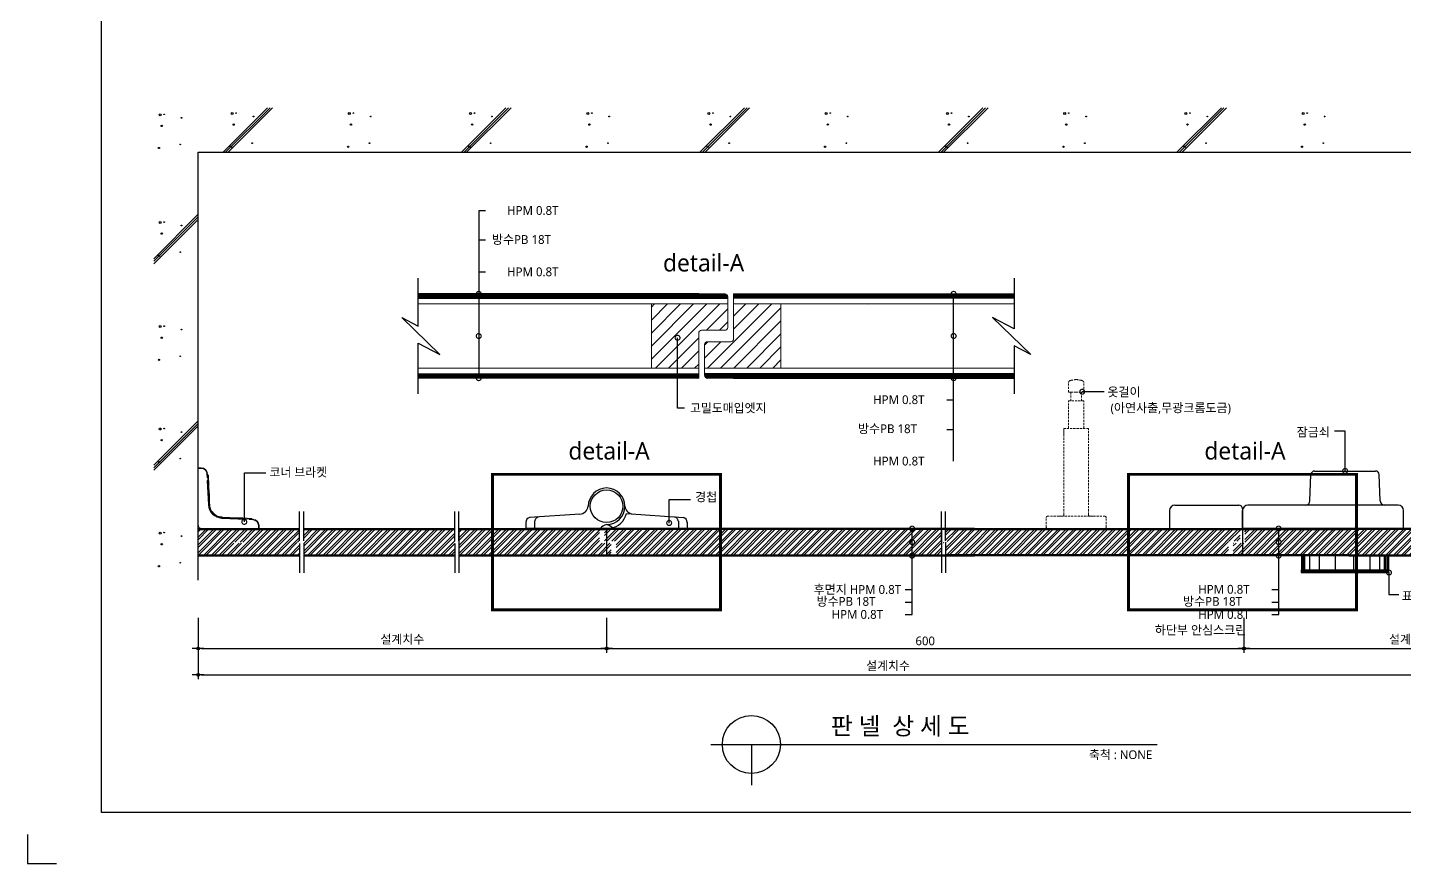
# Model space of a CAD drawing. Extents: x -201 to 8159, y -176 to 5714.
# Drawn here: x -201 to 4543, y -176 to 2705 of the extents above; entities that cross this region are included whole.
import ezdxf
from ezdxf.enums import TextEntityAlignment as Align

# ---------------------------------------------------------------- set-up
doc = ezdxf.new("R2010")
doc.units = 0
doc.header["$LTSCALE"] = 30
doc.linetypes.add('HIDDEN', pattern=[0.375, 0.25, -0.125])
doc.layers.get('0').update_dxf_attribs({"linetype": 'CONTINUOUS'})
doc.layers.get('DEFPOINTS').update_dxf_attribs({"linetype": 'CONTINUOUS'})
for name, color, linetype in [('02---제품선', 4, 'CONTINUOUS'), ('C', 2, 'CONTINUOUS'), ('DIM', 7, 'CONTINUOUS'), ('HAT', 8, 'CONTINUOUS'), ('HID', 9, 'HIDDEN'), ('jc panel', 4, 'CONTINUOUS'), ('TIT', 3, 'CONTINUOUS'), ('경첩', 4, 'CONTINUOUS'), ('문자', 3, 'CONTINUOUS'), ('부자재', 4, 'CONTINUOUS'), ('잠금쇠(회전형)', 4, 'CONTINUOUS'), ('치수', 1, 'CONTINUOUS'), ('판넬', 2, 'CONTINUOUS'), ('해치', 8, 'CONTINUOUS')]:
    doc.layers.add(name, color=color, linetype=linetype)
doc.styles.add('돋움', font='malgun.ttf')
doc.dimstyles.new('10', dxfattribs={"dimscale": 10, "dimtxt": 3, "dimasz": 1, "dimexe": 1.5, "dimexo": 2, "dimgap": 1, "dimtad": 1, "dimdec": 0, "dimlunit": 6, "dimtxsty": '돋움', "dimblk": 'DIMDOT', "dimcen": -1, "dimdle": 1.5, "dimclrt": 3, "dimazin": 3, "dimtfac": 1, "dimtdec": 0, "dimtix": 1, "dimtmove": 2, "dimatfit": 3, "dimldrblk": 'DIMDOT', "dimarcsym": 0})
pattern_1 = [(45, (-212450.336, -197852.352), (-13.4703842, 13.4703842), []), (45, (-212441.355, -197852.352), (-13.4703842, 13.4703842), [])]
pattern_2 = [(45, (17433.082, -6937.005), (-13.47038, 13.47038), []), (45, (17442.062, -6937.005), (-13.47038, 13.47038), [])]
pattern_3 = [(45, (17727.45, -14000.004), (-22.45064, 22.45064), [])]

# ---------------------------------------------------------------- blocks, each defined once
blk = doc.blocks.new('DIMDOT')
at = {"linetype": 'Continuous'}
blk.add_line((-2, 0), (2, 0), dxfattribs=at)
for radius in [0.5, 0.25]:
    blk.add_circle((0, 0), radius, dxfattribs=at)
blk = doc.blocks.new('*D564')
at = {"layer": 'DEFPOINTS', "color": 0}
for p in [(18020.8, -6070), (19428, -6070), (19428, -6195.7)]:
    blk.add_point(p, dxfattribs=at)
at = {"layer": 'DIM', "color": 0, "lineweight": -2, "ltscale": 10}
for p, q in [((18020.8, -6090), (18020.8, -6210.7)), ((19428, -6090), (19428, -6210.7)), ((18030.8, -6195.7), (19418, -6195.7))]:
    blk.add_line(p, q, dxfattribs=at)
at = {"layer": 'DIM', "color": 0, "lineweight": -2, "xscale": 10, "yscale": 10, "zscale": 10, "rotation": 180}
blk.add_blockref('DIMDOT', (18020.8, -6195.7), dxfattribs=at)
at = {"layer": 'DIM', "color": 0, "lineweight": -2, "xscale": 10, "yscale": 10, "zscale": 10}
blk.add_blockref('DIMDOT', (19428, -6195.7), dxfattribs=at)
at = {"layer": 'DIM', "color": 3, "insert": (18724.4, -6166.1), "char_height": 30, "attachment_point": 5, "style": '돋움'}
blk.add_mtext('설계치수', dxfattribs=at)
blk = doc.blocks.new('*D565')
at = {"layer": 'DEFPOINTS', "color": 0}
for p in [(18020.8, -6070), (22774.8, -6070), (22774.8, -6287.2)]:
    blk.add_point(p, dxfattribs=at)
at = {"layer": 'DIM', "color": 0, "lineweight": -2, "ltscale": 10}
for p, q in [((18020.8, -6090), (18020.8, -6302.2)), ((22774.8, -6090), (22774.8, -6302.2)), ((18030.8, -6287.2), (22764.8, -6287.2))]:
    blk.add_line(p, q, dxfattribs=at)
at = {"layer": 'DIM', "color": 0, "lineweight": -2, "xscale": 10, "yscale": 10, "zscale": 10, "rotation": 180}
blk.add_blockref('DIMDOT', (18020.8, -6287.2), dxfattribs=at)
at = {"layer": 'DIM', "color": 0, "lineweight": -2, "xscale": 10, "yscale": 10, "zscale": 10}
blk.add_blockref('DIMDOT', (22774.8, -6287.2), dxfattribs=at)
at = {"layer": 'DIM', "color": 3, "insert": (20397.8, -6257.5), "char_height": 30, "attachment_point": 5, "style": '돋움'}
blk.add_mtext('설계치수', dxfattribs=at)
blk = doc.blocks.new('_DOTSMALL')
at = {"color": 0, "linetype": 'ByBlock', "const_width": 0.5}
blk.add_lwpolyline([(-0.0625, 0, 1), (0.0625, 0, 1)], format="xyb", close=True, dxfattribs=at)
blk = doc.blocks.new('A$C63EC304E')
at = {"layer": '치수', "color": 1, "xscale": 2.5, "yscale": 2.5, "zscale": 2.5, "rotation": 234.3098741996962}
blk.add_blockref('_DOTSMALL', (0.31, 0.31), dxfattribs=at)
blk = doc.blocks.new('A$C2BC9653E')
at = {"layer": '치수', "xscale": 0.3333333333333333, "yscale": 0.3333333333333333, "zscale": 0.3333333333333333}
blk.add_blockref('A$C63EC304E', (0, 0), dxfattribs=at)
blk = doc.blocks.new('A$C7FC71301')
at = {"layer": '치수', "rotation": 180}
blk.add_blockref('A$C2BC9653E', (0.21, 0.21), dxfattribs=at)
blk = doc.blocks.new('A$C4A20372B')
at = {"layer": '치수'}
blk.add_blockref('A$C7FC71301', (0, 0), dxfattribs=at)
blk = doc.blocks.new('A$C566469F5')
at = {"layer": '치수'}
blk.add_blockref('A$C4A20372B', (0, 0), dxfattribs=at)
blk = doc.blocks.new('A$C7E317CD4')
at = {"layer": '해치', "xscale": 2, "yscale": 2, "zscale": 2}
blk.add_blockref('A$C566469F5', (0, 0), dxfattribs=at)
blk = doc.blocks.new('A$C601D7F27')
at = {"layer": '치수'}
blk.add_blockref('A$C7E317CD4', (0, 0), dxfattribs=at)
blk = doc.blocks.new('A$C38802C08')
at = {"layer": '치수'}
blk.add_blockref('A$C601D7F27', (0, 0), dxfattribs=at)
blk = doc.blocks.new('*D566')
at = {"layer": 'DEFPOINTS', "color": 0}
for p in [(21623.9, -6070), (22774.8, -6070), (22774.8, -6195.7)]:
    blk.add_point(p, dxfattribs=at)
at = {"layer": 'DIM', "color": 0, "lineweight": -2, "ltscale": 10}
for p, q in [((21623.9, -6090), (21623.9, -6210.7)), ((22774.8, -6090), (22774.8, -6210.7)), ((21633.9, -6195.7), (22764.8, -6195.7))]:
    blk.add_line(p, q, dxfattribs=at)
at = {"layer": 'DIM', "color": 0, "lineweight": -2, "xscale": 10, "yscale": 10, "zscale": 10, "rotation": 180}
blk.add_blockref('DIMDOT', (21623.9, -6195.7), dxfattribs=at)
at = {"layer": 'DIM', "color": 0, "lineweight": -2, "xscale": 10, "yscale": 10, "zscale": 10}
blk.add_blockref('DIMDOT', (22774.8, -6195.7), dxfattribs=at)
at = {"layer": 'DIM', "color": 3, "insert": (22199.3, -6166.1), "char_height": 30, "attachment_point": 5, "style": '돋움'}
blk.add_mtext('설계치수', dxfattribs=at)
blk = doc.blocks.new('*D567')
at = {"layer": 'DEFPOINTS', "color": 0}
for p in [(19428, -6070), (21623.9, -6070), (21623.9, -6195.7)]:
    blk.add_point(p, dxfattribs=at)
at = {"layer": 'DIM', "color": 0, "lineweight": -2, "ltscale": 10}
for p, q in [((19428, -6090), (19428, -6210.7)), ((21623.9, -6090), (21623.9, -6210.7)), ((19438, -6195.7), (21613.9, -6195.7))]:
    blk.add_line(p, q, dxfattribs=at)
at = {"layer": 'DIM', "color": 0, "lineweight": -2, "xscale": 10, "yscale": 10, "zscale": 10, "rotation": 180}
blk.add_blockref('DIMDOT', (19428, -6195.7), dxfattribs=at)
at = {"layer": 'DIM', "color": 0, "lineweight": -2, "xscale": 10, "yscale": 10, "zscale": 10}
blk.add_blockref('DIMDOT', (21623.9, -6195.7), dxfattribs=at)
at = {"layer": 'DIM', "color": 3, "insert": (20525.9, -6170.2), "char_height": 30, "attachment_point": 5, "style": '돋움'}
blk.add_mtext('600', dxfattribs=at)
blk = doc.blocks.new('A$C06B31977')
for p, q in [((1.26, 11.06), (1.26, 21.17)), ((1.26, 10.11), (1.26, 0))]:
    blk.add_line(p, q)
blk = doc.blocks.new('UNI-14', base_point=(17634, -6761))
h = blk.add_hatch()
h.set_pattern_fill('STEEL', color=252)
h.set_pattern_definition([(45, (17701.3224, -7015.8205), (-2.245064, 2.245064), []), (45, (17701.3224, -7014.233), (-2.245064, 2.245064), [])])
h.paths.add_polyline_path([(19573.4, -4973.9), (18989.6, -4973.9, -0.414214), (18987.6, -4975.9), (18987.6, -4988.4), (19573.4, -4988.4)])
h.paths.add_polyline_path([(19835.4, -4973.9), (19745.4, -4973.9), (19573.4, -4973.9), (19573.4, -4988.4), (19845.4, -4988.4), (19845.4, -4983.9, 0.414214)])
h.paths.add_polyline_path([(18987.6, -4975.9), (18987.6, -4973.9), (18779.1, -4973.9), (18779.1, -4988.4), (18987.6, -4988.4)])
h.paths.add_polyline_path([(19745.4, -5249.7), (18987.6, -5249.7), (18987.6, -5262.2, -0.414214), (18989.6, -5264.3), (19743.4, -5264.3, -0.427305), (19745.4, -5262.1)])
h.paths.add_polyline_path([(18987.6, -5249.7), (18779.1, -5249.7), (18779.1, -5264.3), (18985.5, -5264.3, -0.156999), (18985.9, -5263, -0.241509), (18987.6, -5262.2)])
h.paths.add_polyline_path([(20038, -5249.7), (19765.9, -5249.7), (19765.9, -5254.3, 0.414214), (19775.9, -5264.3), (19865.9, -5264.3), (20038, -5264.3)])
h.paths.add_polyline_path([(20623.8, -5249.7), (20038, -5249.7), (20038, -5264.3), (20621.7, -5264.3, -0.414214), (20623.8, -5262.2)])
h.paths.add_polyline_path([(20623.8, -4975.9, -0.414214), (20621.7, -4973.9), (19865.9, -4973.9), (19865.9, -4988.4), (20623.8, -4988.4)])
h.paths.add_polyline_path([(20832.3, -4973.9), (20625.9, -4973.9, -0.156999), (20625.5, -4975.1, -0.241509), (20623.8, -4975.9), (20623.8, -4988.4), (20832.3, -4988.4)])
h.paths.add_polyline_path([(20832.3, -5249.7), (20623.8, -5249.7), (20623.8, -5262.2, -0.241509), (20625.5, -5263, -0.156999), (20625.9, -5264.3), (20832.3, -5264.3)])
h = blk.add_hatch()
h.set_pattern_fill('ANSI31', color=5, scale=10)
h.set_pattern_definition(pattern_3)
h.paths.add_polyline_path([(19835.4, -5099.3, 0.414214), (19845.4, -5089.3), (19845.4, -5008.4), (19582.6, -5008.4), (19582.6, -5229.7), (19745.4, -5229.7), (19745.4, -5109.3, -0.414214), (19755.4, -5099.3)])
h = blk.add_hatch()
h.set_pattern_fill('ANSI31', color=5, scale=10)
h.set_pattern_definition(pattern_3)
edge = h.paths.add_edge_path()
edge.add_line((20028.8, -5008.4), (19865.9, -5008.4))
edge.add_line((19865.9, -5008.4), (19865.9, -5128.8))
edge.add_arc((19855.9, -5128.8), 10, 270, 360, ccw=False)
edge.add_line((19855.9, -5138.8), (19775.9, -5138.8))
edge.add_arc((19775.9, -5148.8), 10, 90, 180)
edge.add_line((19765.9, -5148.8), (19765.9, -5229.7))
edge.add_line((19765.9, -5229.7), (20028.8, -5229.7))
edge.add_line((20028.8, -5229.7), (20028.8, -5008.4))
at = {"layer": 'HAT'}
h = blk.add_hatch(dxfattribs=at)
h.set_pattern_fill('ANSI32', color=256, scale=2, style=0)
h.set_pattern_definition(pattern_1)
h.paths.add_polyline_path([(18020.8, -5786.2), (18020.8, -5829.5), (18139.9, -5829.5), (18139.9, -5786.2)])
h.paths.add_polyline_path([(18139.9, -5829.5), (18181.4, -5829.5), (18181.4, -5786.2), (18139.9, -5786.2)])
edge = h.paths.add_edge_path()
edge.add_line((18181.4, -5786.2), (18181.4, -5829.5))
edge.add_line((18181.4, -5829.5), (18377.7, -5829.5))
edge.add_spline(control_points=[(18377.7, -5829.5), (18378, -5828.7), (18374.7, -5827), (18369.9, -5825)], knot_values=[3.353086, 3.353086, 3.353086, 3.353086, 4.456955, 4.456955, 4.456955, 4.456955], degree=3, periodic=0)
edge.add_line((18369.9, -5825), (18369.9, -5786.2))
edge.add_line((18369.9, -5786.2), (18181.4, -5786.2))
edge = h.paths.add_edge_path()
edge.add_line((18369.9, -5872.9), (18369.9, -5834.6))
edge.add_spline(control_points=[(18369.9, -5834.6), (18364.2, -5832.5), (18353.7, -5828.4), (18370.1, -5830.2), (18374.8, -5830.1)], knot_values=[0.228113, 0.228113, 0.228113, 0.228113, 1.423798, 2.82262, 2.82262, 2.82262, 2.82262], degree=3, periodic=0)
edge.add_line((18357.8, -5829.5), (18181.4, -5829.5))
edge.add_line((18181.4, -5829.5), (18181.4, -5833))
edge.add_line((18181.4, -5833), (18139.9, -5833))
edge.add_line((18139.9, -5833), (18139.9, -5829.5))
edge.add_line((18139.9, -5829.5), (18020.8, -5829.5))
edge.add_line((18020.8, -5829.5), (18020.8, -5872.9))
edge.add_line((18020.8, -5872.9), (18369.9, -5872.9))
h = blk.add_hatch(dxfattribs=at)
h.set_pattern_fill('ANSI32', color=256, scale=2, style=0)
h.set_pattern_definition([(45, (18644.735, -5829.526), (-13.4704, 13.4704), []), (45, (18653.716, -5829.526), (-13.4704, 13.4704), [])])
h.paths.add_polyline_path([(18904.9, -5786.2), (18384.5, -5786.2), (18384.5, -5872.9), (18904.9, -5872.9)])
h = blk.add_hatch(dxfattribs=at)
h.set_pattern_fill('ANSI32', color=256, scale=2, style=0)
h.set_pattern_definition(pattern_2)
h.paths.add_polyline_path([(18919.6, -5786.2), (18919.6, -5872.9), (19444.2, -5872.9), (19444.2, -5832.9), (19404.2, -5832.9), (19404.2, -5786.2)])
h = blk.add_hatch(dxfattribs=at)
h.set_pattern_fill('ANSI32', color=256, scale=2, style=0)
h.set_pattern_definition(pattern_2)
h.paths.add_polyline_path([(20581.6, -5872.9), (20581.6, -5786.2), (19420.9, -5786.2), (19420.9, -5826.2), (19460.9, -5826.2), (19460.9, -5872.9)])
h = blk.add_hatch(dxfattribs=at)
h.set_pattern_fill('ANSI32', color=256, scale=2, style=0)
h.set_pattern_definition(pattern_1)
edge = h.paths.add_edge_path()
edge.add_line((21215, -5786.2), (20596.3, -5786.2))
edge.add_line((20596.3, -5786.2), (20596.3, -5825))
edge.add_spline(control_points=[(20596.3, -5825), (20601.1, -5827), (20604.4, -5828.7), (20604.1, -5829.5)], knot_values=[3.353086, 3.353086, 3.353086, 3.353086, 4.456955, 4.456955, 4.456955, 4.456955], degree=3, periodic=0)
edge.add_line((20604.3, -5829.5), (21215, -5829.5))
edge.add_line((21215, -5829.5), (21215, -5786.2))
h.paths.add_polyline_path([(21610.6, -5786.2), (21215, -5786.2), (21215, -5829.5), (21570.6, -5829.5), (21570.6, -5826.2), (21610.6, -5826.2)])
h.paths.add_polyline_path([(21570.6, -5829.5), (21215, -5829.5), (21215, -5872.9), (21570.6, -5872.9)])
edge = h.paths.add_edge_path()
edge.add_line((21215, -5829.5), (20604.1, -5829.5))
edge.add_spline(control_points=[(20604.1, -5829.5), (20604, -5829.7), (20602.1, -5830.9), (20579, -5828), (20590.6, -5832.5), (20596.3, -5834.6)], knot_values=[0.228113, 0.228113, 0.228113, 0.228113, 0.492187, 2.157402, 3.353086, 3.353086, 3.353086, 3.353086], degree=3, periodic=0)
edge.add_spline(control_points=[(20589.4, -5829.7), (20589.2, -5829.8), (20588.7, -5830.1), (20587.4, -5830.1), (20586.5, -5830.1)], knot_values=[2.82262, 2.82262, 2.82262, 2.82262, 3.015951, 3.282344, 3.282344, 3.282344, 3.282344], degree=3, periodic=0)
edge.add_line((20596.3, -5834.6), (20596.3, -5872.9))
edge.add_line((20596.3, -5872.9), (21215, -5872.9))
edge.add_line((21215, -5872.9), (21215, -5829.5))
h = blk.add_hatch(dxfattribs=at)
h.set_pattern_fill('ANSI32', color=256, scale=2, style=0)
h.set_pattern_definition([(45, (21981.734, -5829.526), (-13.4704, 13.4704), []), (45, (21990.714, -5829.526), (-13.4704, 13.4704), [])])
h.paths.add_polyline_path([(22376.2, -5786.2), (21627.2, -5786.2), (21627.2, -5832.9), (21587.2, -5832.9), (21587.2, -5872.9), (22376.2, -5872.9)])
for p, q in [((18020.8, -4485.8), (23192.5, -4485.8)), ((18020.8, -5960.8), (18020.8, -4485.8))]:
    blk.add_line(p, q)
at = {"color": 4}
for p, q in [((20332.3, -5009.3), (20331.3, -5008.4)), ((19279.1, -5228.8), (19280.1, -5229.7))]:
    blk.add_line(p, q, dxfattribs=at)
at = {"color": 2}
for p, q in [((18919.6, -5782.9), (18919.6, -5876.2)), ((19428, -5782.9), (19428, -5876.2)), ((20581.6, -5786.2), (20581.6, -5872.9)), ((21618.9, -5782.9), (21618.9, -5876.2)), ((17433.1, -6837), (17433.1, -6937)), ((17433.1, -6837), (17433.1, -6937)), ((17433.1, -6837), (17433.1, -6937)), ((17433.1, -6837), (17433.1, -6937)), ((17433.1, -6937), (17533.1, -6937))]:
    blk.add_line(p, q, dxfattribs=at)
for points in [[(17688.2, -1222.8), (24940.6, -1222.8), (24940.6, -6761.2), (17688.2, -6761.2)], [(17688.2, -1222.8), (24940.6, -1222.8), (24940.6, -6761.2), (17688.2, -6761.2)], [(17688.2, -1222.8), (25670.2, -1222.8), (25670.2, -6761.2), (17688.2, -6761.2)]]:
    blk.add_lwpolyline(points, close=True, dxfattribs=at)
at = {"color": 2, "linetype": 'HIDDEN', "ltscale": 5, "const_width": 10}
for points in [[(19035.3, -5595.8), (19820.6, -5595.8), (19820.6, -6063.2), (19035.3, -6063.2)], [(21226.3, -5595.8), (22011.5, -5595.8), (22011.5, -6063.2), (21226.3, -6063.2)]]:
    blk.add_lwpolyline(points, close=True, dxfattribs=at)
at = {"layer": '02---제품선'}
for p, q in [((21851.6, -5687.7), (21854.8, -5596.3)), ((21867.2, -5584.4), (22077.8, -5584.4)), ((22093.4, -5687.7), (22090.2, -5596.3)), ((21367.7, -5720.8), (21367.7, -5782.9)), ((21386.3, -5702.2), (21606.5, -5702.2)), ((21618.9, -5714.6), (21618.9, -5782.9)), ((21618.9, -5782.9), (21618.9, -5720.8)), ((21823.6, -5702.2), (21637.5, -5702.2)), ((21836.6, -5702.2), (21823.6, -5702.2)), ((22108.4, -5702.2), (21836.6, -5702.2)), ((22155.5, -5702.2), (22108.4, -5702.2)), ((22174.1, -5782.9), (22174.1, -5720.8)), ((21367.7, -5782.9), (21618.9, -5782.9)), ((22174.1, -5782.9), (21618.9, -5782.9))]:
    blk.add_line(p, q, dxfattribs=at)
for centre, radius, start, end in [((21867.2, -5596.8), 12.4, 90, 178), ((22077.8, -5596.8), 12.4, 2, 90), ((21836.6, -5687.2), 15, 270, 358), ((22108.4, -5687.2), 15, 182, 270), ((21386.3, -5720.8), 18.6, 90, 180), ((21606.5, -5714.6), 12.4, 0, 90), ((21637.5, -5720.8), 18.6, 90, 180), ((22155.5, -5720.8), 18.6, 0, 90)]:
    blk.add_arc(centre, radius, start, end, dxfattribs=at)
at = {"layer": 'C'}
for p, q in [((18779.1, -4988.4), (19845.4, -4988.4)), ((20832.3, -4988.4), (19865.9, -4988.4)), ((18779.1, -5249.7), (19745.4, -5249.7)), ((20832.3, -5249.7), (19765.9, -5249.7)), ((18020.8, -5786.2), (18369.9, -5786.2)), ((18384.5, -5786.2), (18904.9, -5786.2)), ((18919.6, -5786.2), (19428, -5786.2)), ((20695.8, -5786.2), (19428, -5786.2)), ((20596.3, -5786.2), (21618.9, -5786.2)), ((21618.9, -5786.2), (21985.9, -5786.2)), ((22376.2, -5786.2), (21985.9, -5786.2)), ((18020.8, -5872.9), (18369.9, -5872.9)), ((18384.5, -5872.9), (18904.9, -5872.9)), ((18919.6, -5872.9), (19444.2, -5872.9)), ((19428, -5872.9), (20695.8, -5872.9)), ((21618.9, -5872.9), (20596.3, -5872.9)), ((21985.9, -5872.9), (21618.9, -5872.9)), ((21985.9, -5872.9), (22376.2, -5872.9))]:
    blk.add_line(p, q, dxfattribs=at)
at = {"layer": 'HID', "lineweight": 15}
for p, q in [((21020, -5312.7), (21020, -5277.2)), ((21020, -5312.7), (21027.9, -5312.7)), ((21027.9, -5312.7), (21046, -5312.7)), ((21027.9, -5312.7), (21027.9, -5342.5)), ((21064.1, -5312.7), (21046, -5312.7)), ((21072, -5312.7), (21064.1, -5312.7)), ((21064.1, -5312.7), (21064.1, -5342.5)), ((21072, -5312.7), (21072, -5277.2)), ((21020, -5437.6), (21020, -5342.5)), ((21072, -5342.5), (21020, -5342.5)), ((21072, -5437.6), (21072, -5342.5)), ((21088.7, -5437.6), (21003.3, -5437.6)), ((21003.3, -5461.3), (21003.3, -5437.6)), ((21003.3, -5735.2), (21003.3, -5437.6)), ((21088.7, -5735.2), (21088.7, -5437.6)), ((20998.3, -5740.2), (20947.8, -5740.2)), ((21103.7, -5740.2), (20988.3, -5740.2)), ((21093.7, -5740.2), (21144.2, -5740.2)), ((20942.8, -5777.9), (20942.8, -5745.2)), ((21144.2, -5782.9), (20947.8, -5782.9)), ((21149.2, -5777.9), (21149.2, -5745.2)), ((21697.5, -5782.9), (21729.2, -5782.9)), ((21729.2, -5782.9), (21919.2, -5782.9))]:
    blk.add_line(p, q, dxfattribs=at)
for centre, radius, start, end in [((21028.7, -5282.4), 10.2, 101.3021, 148.9655), ((21051, -5354.6), 85.6, 93.3455, 106.4545), ((21041, -5354.6), 85.6, 73.5455, 86.6545), ((21063.2, -5282.4), 10.2, 31.0345, 78.6979), ((20947.8, -5745.2), 5, 90, 180), ((20998.3, -5735.2), 5, 270, 0), ((21093.7, -5735.2), 5, 180, 270), ((21144.2, -5745.2), 5, 0, 90), ((20947.8, -5777.9), 5, 180, 270), ((21144.2, -5777.9), 5, 270, 0)]:
    blk.add_arc(centre, radius, start, end, dxfattribs=at)
at = {"layer": 'jc panel', "color": 3, "lineweight": 20}
for p, q in [((19865.9, -4973.9), (19865.9, -5128.8)), ((18779.1, -5008.4), (19845.4, -5008.4)), ((19582.6, -5008.4), (19582.6, -5229.7)), ((19845.4, -5089.3), (19845.4, -4983.9)), ((20832.3, -5008.4), (19865.9, -5008.4)), ((20028.8, -5008.4), (20028.8, -5229.7)), ((19745.4, -5109.3), (19745.4, -5264.3)), ((19755.4, -5099.3), (19835.4, -5099.3)), ((19765.9, -5254.3), (19765.9, -5148.8)), ((19855.9, -5138.8), (19775.9, -5138.8)), ((18779.1, -5229.7), (19745.4, -5229.7)), ((20832.3, -5229.7), (19765.9, -5229.7))]:
    blk.add_line(p, q, dxfattribs=at)
for centre, start, end in [((19835.4, -4983.9), 0, 90), ((19755.4, -5109.3), 90, 180), ((19835.4, -5089.3), 270, 0), ((19775.9, -5148.8), 90, 180), ((19855.9, -5128.8), 270, 0)]:
    blk.add_arc(centre, 10, start, end, dxfattribs=at)
at = {"layer": 'TIT', "color": 7}
for p, q in [((19786.9, -6526.8), (21324.7, -6526.8)), ((19926.9, -6526.8), (19926.9, -6666.8))]:
    blk.add_line(p, q, dxfattribs=at)
blk.add_circle((19926.9, -6526.8), 100, dxfattribs=at)
at = {"layer": '경첩', "color": 4, "linetype": 'Continuous', "lineweight": 15}
for p, q in [((18020.8, -5572.9), (18031.5, -5572.9)), ((18020.8, -5575.2), (18020.8, -5572.9)), ((18020.8, -5595.3), (18020.8, -5575.2)), ((18031.5, -5575.2), (18020.8, -5575.2)), ((18020.8, -5598.5), (18020.8, -5596.2)), ((18031.5, -5575.2), (18031.5, -5572.9)), ((18051.7, -5607.4), (18051.1, -5593.9)), ((18053.4, -5593.8), (18054.5, -5617.1)), ((18020.8, -5598.5), (18020.8, -5768.9)), ((18056.1, -5701), (18052.2, -5617.2)), ((18055.2, -5598.4), (18053.7, -5599.9)), ((18056.2, -5603.9), (18054, -5606.2)), ((18054.5, -5617.1), (18058.4, -5700.8)), ((18057.4, -5629.2), (18055.2, -5631.4)), ((18057.7, -5635.5), (18055.5, -5637.7)), ((18057.8, -5638.6), (18055.6, -5640.8)), ((18058.1, -5644.9), (18055.9, -5647.1)), ((18056.2, -5603.9), (18057.4, -5629.2)), ((18057.8, -5638.6), (18058.1, -5644.9)), ((18058.3, -5648.1), (18056.1, -5650.3)), ((18059.6, -5674.9), (18057.3, -5677.1)), ((18059.6, -5674.9), (18057.3, -5677.2)), ((18059.7, -5678.9), (18057.5, -5681.1)), ((18059.9, -5681.1), (18057.6, -5683.3)), ((18060.3, -5689.7), (18058, -5691.9)), ((18060.3, -5690.6), (18058.1, -5692.8)), ((18058.3, -5648.1), (18059.6, -5674.9)), ((18059.6, -5674.9), (18059.7, -5678.9)), ((18059.9, -5681.1), (18060.3, -5689.7)), ((18060.3, -5689.7), (18060.3, -5690.6)), ((18060.3, -5690.6), (18060.4, -5693.8)), ((18060.4, -5693.8), (18058.2, -5696)), ((18060.5, -5694.7), (18058.3, -5696.9)), ((18061, -5703.2), (18058.9, -5705.3)), ((18061.2, -5705.3), (18059.2, -5707.3)), ((18061.9, -5708.7), (18060, -5710.7)), ((18060, -5710.7), (18061.9, -5708.8)), ((18060.4, -5693.8), (18060.5, -5694.7)), ((18060.5, -5694.7), (18060.8, -5700.7)), ((18063.3, -5713.6), (18061.5, -5715.5)), ((18064.9, -5717.4), (18063.1, -5719.1)), ((18066, -5719.6), (18064.3, -5721.3)), ((18068.5, -5723.7), (18066.8, -5725.4)), ((18069.9, -5725.6), (18068.2, -5727.3)), ((18080, -5735.2), (18078.3, -5736.9)), ((18082, -5736.5), (18080.3, -5738.2)), ((18086.3, -5738.8), (18084.6, -5740.6)), ((18088.6, -5739.8), (18086.8, -5741.6)), ((18034.8, -5782.9), (18205.2, -5782.9)), ((18093.6, -5741.5), (18091.7, -5743.4)), ((18186.5, -5751.5), (18102.8, -5747.6)), ((18102.9, -5745.3), (18186.6, -5749.2)), ((18103, -5742.9), (18105.2, -5743)), ((18103, -5742.9), (18158.8, -5745.6)), ((18105.2, -5743), (18103, -5745.3)), ((18158.8, -5745.6), (18156.6, -5747.8)), ((18165.1, -5745.9), (18162.9, -5748.1)), ((18168.2, -5746), (18166, -5748.2)), ((18174.5, -5746.3), (18172.3, -5748.5)), ((18174.5, -5746.3), (18204.5, -5747.7)), ((18186.6, -5749.2), (18209.9, -5750.3)), ((18209.8, -5752.6), (18196.3, -5752)), ((18205.3, -5748.5), (18203.8, -5750)), ((18205.3, -5748.5), (18204.5, -5747.7)), ((18207.5, -5782.9), (18205.2, -5782.9)), ((18228.5, -5782.9), (18208.4, -5782.9)), ((18228.5, -5782.9), (18228.5, -5772.2)), ((18228.5, -5772.2), (18230.8, -5772.2)), ((18230.8, -5782.9), (18228.5, -5782.9)), ((18230.8, -5772.2), (18230.8, -5782.9))]:
    blk.add_line(p, q, dxfattribs=at)
at = {"layer": '경첩', "color": 4, "linetype": 'Continuous', "lineweight": 15, "flags": 128}
for points in [[(18051.1, -5593.9), (18051.5, -5593.8), (18052, -5593.8), (18052.4, -5593.8), (18052.7, -5593.8), (18053, -5593.8), (18053.2, -5593.8), (18053.4, -5593.8), (18053.4, -5593.8)], [(18054.5, -5617.1), (18054.5, -5617.1), (18054.3, -5617.1), (18054.1, -5617.1), (18053.8, -5617.1), (18053.5, -5617.1), (18053.1, -5617.2), (18052.6, -5617.2), (18052.2, -5617.2)], [(18056, -5599.2), (18055.8, -5599), (18055.6, -5598.8), (18055.5, -5598.7), (18055.4, -5598.6), (18055.3, -5598.5), (18055.2, -5598.4), (18055.2, -5598.4), (18055.2, -5598.4)], [(18056, -5599.2), (18056, -5600.2), (18056.1, -5601.3), (18056.2, -5602.6), (18056.2, -5603.9)], [(18057.4, -5629.2), (18057.5, -5630.4), (18057.5, -5631.6), (18057.6, -5632.7), (18057.6, -5633.6), (18057.7, -5634.4), (18057.7, -5635), (18057.7, -5635.3), (18057.7, -5635.5)], [(18059.6, -5674.9), (18059.6, -5674.9), (18059.6, -5674.9)], [(18059.7, -5678.9), (18059.8, -5679.6), (18059.8, -5680.3), (18059.9, -5681.1)], [(18058.4, -5700.8), (18058.4, -5700.8), (18058.3, -5700.9), (18058.1, -5700.9), (18057.8, -5700.9), (18057.4, -5700.9), (18057, -5700.9), (18056.6, -5700.9), (18056.1, -5701)], [(18061, -5703.2), (18061.1, -5704.7), (18061.2, -5705.3)], [(18061.9, -5708.7), (18061.9, -5708.7), (18061.9, -5708.7)], [(18102.9, -5745.3), (18102.9, -5745.3), (18102.9, -5745.4), (18102.8, -5745.7), (18102.8, -5745.9), (18102.8, -5746.3), (18102.8, -5746.7), (18102.8, -5747.1), (18102.8, -5747.6)], [(18158.8, -5745.6), (18159.9, -5745.6), (18160.9, -5745.7), (18161.9, -5745.7), (18162.8, -5745.8), (18163.6, -5745.8), (18164.3, -5745.8), (18164.7, -5745.8), (18165, -5745.9), (18165.1, -5745.9)], [(18168.2, -5746), (18168.4, -5746), (18168.7, -5746), (18169.3, -5746.1), (18170.1, -5746.1), (18171, -5746.1), (18172.1, -5746.2), (18173.3, -5746.2), (18174.5, -5746.3)], [(18186.6, -5749.2), (18186.6, -5749.3), (18186.6, -5749.4), (18186.6, -5749.6), (18186.6, -5749.9), (18186.6, -5750.2), (18186.5, -5750.6), (18186.5, -5751.1), (18186.5, -5751.5)], [(18209.8, -5752.6), (18209.9, -5752.2), (18209.9, -5751.7), (18209.9, -5751.3), (18209.9, -5751), (18209.9, -5750.7), (18209.9, -5750.5), (18209.9, -5750.4), (18209.9, -5750.3)]]:
    blk.add_lwpolyline(points, dxfattribs=at)
at = {"layer": '경첩', "color": 4, "linetype": 'Continuous', "lineweight": 15}
for centre, radius, start, end in [((18031.5, -5594.8), 21.9, 2.6983, 90), ((18031.5, -5594.8), 19.6, 2.6983, 90), ((18105.1, -5698.6), 49, 182.6983, 267.3017), ((18105.1, -5698.6), 46.7, 182.6983, 267.3017), ((18105.1, -5698.6), 44.3, 182.6983, 185.9088), ((18105.1, -5698.6), 44.3, 188.6056, 193.1623), ((18105.1, -5698.6), 44.3, 193.2431, 199.766), ((18105.1, -5698.6), 44.3, 199.766, 204.9948), ((18105.1, -5698.6), 44.3, 208.1736, 214.3849), ((18105.1, -5698.6), 44.3, 214.3855, 217.4388), ((18105.1, -5698.6), 44.3, 217.4392, 235.6151), ((18105, -5698.7), 44.3, 235.6142, 238.7009), ((18105.1, -5698.6), 44.3, 238.7002, 245.0052), ((18105.1, -5698.6), 44.3, 248.2494, 255.0002), ((18034.8, -5768.9), 14, 180, 270), ((18105.1, -5698.6), 44.3, 255, 267.3017), ((18208.9, -5772.2), 19.6, 0, 87.3017), ((18208.9, -5772.2), 21.9, 0, 87.3017)]:
    blk.add_arc(centre, radius, start, end, dxfattribs=at)
at = {"layer": '부자재'}
for p, q in [((19335.8, -5732.8), (19162.9, -5744.9)), ((19496.7, -5730.9), (19692.7, -5744.8)), ((19149.9, -5760.8), (19149.9, -5782.9)), ((19428, -5782.9), (19149.9, -5782.9)), ((19179.9, -5756.7), (19179.9, -5782.9)), ((19442.2, -5782.9), (19706, -5782.9)), ((19676, -5756.7), (19676, -5782.9)), ((19706, -5760.8), (19706, -5782.9))]:
    blk.add_line(p, q, dxfattribs=at)
at = {"layer": '부자재', "color": 1}
blk.add_circle((19428, -5705.9), 56.2, dxfattribs=at)
at = {"layer": '부자재'}
for centre, radius, start, end in [((19428, -5705.9), 63, 270, 180), ((19334.2, -5701.8), 31, 272.9231, 352.4724), ((19430.2, -5714.2), 68.6, 280.084, 345.9792), ((19521.7, -5701.8), 31, 187.5276, 267.0769), ((19166.7, -5761.3), 16.8, 101.7765, 181.6712), ((19200.4, -5762.3), 21.2, 113.4077, 164.5497), ((19436.5, -5807.4), 39.5, 102.5267, 141.5475), ((19419.4, -5807.4), 39.5, 43.1003, 77.4733), ((19655.5, -5762.3), 21.2, 15.4503, 67.3004), ((19689.2, -5761.3), 16.8, 358.3288, 78.2235)]:
    blk.add_arc(centre, radius, start, end, dxfattribs=at)
at = {"layer": '잠금쇠(회전형)', "linetype": 'Continuous', "lineweight": 15}
for p, q in [((21822.3, -5876.9), (22122.7, -5876.9)), ((21822.3, -5876.9), (21822.3, -5925.2)), ((21823.2, -5876.9), (21823.2, -5925.2)), ((22122.7, -5876.9), (22122.7, -5925.2)), ((21821.3, -5925.2), (22123.7, -5925.2)), ((21821.3, -5934.5), (21821.3, -5925.2)), ((22123.7, -5934.5), (22123.7, -5925.2)), ((21821.3, -5934.2), (22123.7, -5934.2))]:
    blk.add_line(p, q, dxfattribs=at)
at = {"layer": '치수'}
for p, q in [((18987.6, -4687.2), (18987.6, -5264.3)), ((19011.4, -4687.2), (18987.6, -4687.2)), ((19011.4, -4788.9), (18987.6, -4788.9)), ((19011.4, -4898.8), (18987.6, -4898.8)), ((20623.8, -5551), (20623.8, -4973.9)), ((19672.7, -5368.2), (19672.7, -5125.3)), ((21142.9, -5311.3), (21066.9, -5311.3)), ((20600, -5339.4), (20623.8, -5339.4)), ((19696.4, -5368.2), (19672.7, -5368.2)), ((20600, -5441.1), (20623.8, -5441.1)), ((21972.5, -5447.2), (21935.8, -5447.2)), ((21972.5, -5584.4), (21972.5, -5447.2)), ((18180.3, -5591.2), (18254.5, -5591.2)), ((18180.3, -5759.6), (18180.3, -5591.2)), ((19643.6, -5763.6), (19643.6, -5682.7)), ((19643.6, -5682.7), (19717.7, -5682.7)), ((20480.9, -6079.4), (20480.9, -5782.9)), ((21743.8, -6079.4), (21743.8, -5782.9)), ((22123.7, -5934.5), (22123.7, -6010.2)), ((20457.1, -5992.6), (20480.9, -5992.6)), ((21720, -5992.6), (21743.8, -5992.6)), ((22123.7, -6010.2), (22158, -6010.2)), ((20457.1, -6036.2), (20480.9, -6036.2)), ((21720, -6036.2), (21743.8, -6036.2)), ((20457.1, -6079.4), (20480.9, -6079.4)), ((21720, -6079.4), (21743.8, -6079.4))]:
    blk.add_line(p, q, dxfattribs=at)
for points in [[(18779.1, -5318.9), (18779.1, -5143.8), (18853.8, -5182.6), (18722.1, -5055.5), (18779.1, -5084.9), (18779.1, -4919.2)], [(20832.3, -4919.2), (20832.3, -5094.3), (20757.5, -5055.5), (20889.3, -5182.6), (20832.3, -5153.2), (20832.3, -5318.9)]]:
    blk.add_lwpolyline(points, dxfattribs=at)
at = {"layer": '판넬', "color": 1}
for p, q in [((19745.4, -4973.9), (18779.1, -4973.9)), ((19745.4, -4973.9), (19835.4, -4973.9)), ((19865.9, -4973.9), (20832.3, -4973.9)), ((19745.4, -5264.3), (18779.1, -5264.3)), ((19865.9, -5264.3), (19775.9, -5264.3)), ((19865.9, -5264.3), (20832.3, -5264.3)), ((18020.8, -5782.9), (18369.9, -5782.9)), ((18384.5, -5782.9), (18904.9, -5782.9)), ((18919.6, -5782.9), (19407.5, -5782.9)), ((20695.8, -5782.9), (19428, -5782.9)), ((20596.3, -5782.9), (21613.9, -5782.9)), ((21623.9, -5782.9), (21985.9, -5782.9)), ((22376.2, -5782.9), (21985.9, -5782.9)), ((18020.8, -5876.2), (18369.9, -5876.2)), ((18384.5, -5876.2), (18904.9, -5876.2)), ((18919.6, -5876.2), (19447.5, -5876.2)), ((19428, -5876.2), (20695.8, -5876.2)), ((21618.9, -5876.2), (20596.3, -5876.2)), ((21985.9, -5876.2), (21618.9, -5876.2)), ((21985.9, -5876.2), (22376.2, -5876.2))]:
    blk.add_line(p, q, dxfattribs=at)
blk.add_arc((19775.9, -5254.3), 10, 180, 270, dxfattribs=at)
at = {"layer": '해치'}
for p, q in [((18106.8, -4485.8), (18259.9, -4332.7)), ((18124.4, -4485.8), (18277.5, -4332.7)), ((18928.3, -4485.8), (19081.5, -4332.7)), ((18946, -4485.8), (19099.1, -4332.7)), ((19749.9, -4485.8), (19903, -4332.7)), ((19767.6, -4485.8), (19920.7, -4332.7)), ((20571.5, -4485.8), (20724.6, -4332.7)), ((20589.1, -4485.8), (20742.3, -4332.7)), ((21393.1, -4485.8), (21546.2, -4332.7)), ((21410.7, -4485.8), (21563.8, -4332.7)), ((17867.7, -4852.7), (18020.8, -4699.6)), ((17867.7, -4870.4), (18020.8, -4717.2)), ((17867.7, -5564.4), (18020.8, -5411.2)), ((17867.7, -5582), (18020.8, -5428.9)), ((21825, -5876.9), (21825, -5925.2)), ((21828, -5876.9), (21828, -5925.2)), ((21833.2, -5876.9), (21833.2, -5925.2)), ((21849.5, -5876.9), (21849.5, -5925.2)), ((21882.8, -5876.9), (21882.8, -5925.2)), ((21938.4, -5876.9), (21938.4, -5925.2)), ((22002, -5876.9), (22002, -5925.2)), ((22057.6, -5876.9), (22057.6, -5925.2)), ((22090.9, -5876.9), (22090.9, -5925.2)), ((22107.2, -5876.9), (22107.2, -5925.2)), ((22111.8, -5876.9), (22111.8, -5925.2)), ((22117, -5876.9), (22117, -5925.2)), ((22119.9, -5876.9), (22119.9, -5925.2)), ((22121.8, -5876.9), (22121.8, -5925.2)), ((21821.3, -5928.3), (22123.7, -5928.3)), ((21821.3, -5929.8), (22123.7, -5929.8)), ((21821.3, -5931.4), (22123.7, -5931.4)), ((21821.3, -5932.3), (22123.7, -5932.3)), ((21821.3, -5933.2), (22123.7, -5933.2)), ((21821.3, -5934.5), (22123.7, -5934.5))]:
    blk.add_line(p, q, dxfattribs=at)
at = {"layer": '해치', "color": 2}
for p, q in [((18115.6, -4485.8), (18268.7, -4332.7)), ((18937.2, -4485.8), (19090.3, -4332.7)), ((19758.7, -4485.8), (19911.9, -4332.7)), ((20580.3, -4485.8), (20733.4, -4332.7)), ((21401.9, -4485.8), (21555, -4332.7)), ((17867.7, -4861.5), (18020.8, -4708.4)), ((17867.7, -5573.2), (18020.8, -5420.1))]:
    blk.add_line(p, q, dxfattribs=at)
at = {"layer": '해치'}
for centre, radius in [((17889.8, -4356.7), 3.36), ((17903.7, -4355.1), 1.12), ((18137.7, -4352.3), 3.36), ((18151.6, -4350.7), 1.12), ((18211.6, -4362.6), 1.12), ((18541.7, -4352.3), 3.36), ((18555.6, -4350.7), 1.12), ((18615.6, -4362.6), 1.12), ((18959.3, -4352.3), 3.36), ((18973.2, -4350.7), 1.12), ((19033.2, -4362.6), 1.12), ((19363.3, -4352.3), 3.36), ((19377.2, -4350.7), 1.12), ((19437.2, -4362.6), 1.12), ((19780.8, -4352.3), 3.36), ((19794.7, -4350.7), 1.12), ((19854.7, -4362.6), 1.12), ((20184.9, -4352.3), 3.36), ((20198.8, -4350.7), 1.12), ((20258.8, -4362.6), 1.12), ((20602.4, -4352.3), 3.36), ((20616.3, -4350.7), 1.12), ((20676.3, -4362.6), 1.12), ((21006.4, -4352.3), 3.36), ((21020.3, -4350.7), 1.12), ((21080.3, -4362.6), 1.12), ((21424, -4352.3), 3.36), ((21437.9, -4350.7), 1.12), ((21497.9, -4362.6), 1.12), ((21828, -4352.3), 3.36), ((21841.9, -4350.7), 1.12), ((21901.9, -4362.6), 1.12), ((17895.4, -4395), 2.24), ((17963.7, -4367), 1.12), ((18143.3, -4390.6), 2.24), ((18547.3, -4390.6), 2.24), ((18964.9, -4390.6), 2.24), ((19368.9, -4390.6), 2.24), ((19786.4, -4390.6), 2.24), ((20190.5, -4390.6), 2.24), ((20608, -4390.6), 2.24), ((21012, -4390.6), 2.24), ((21429.6, -4390.6), 2.24), ((21833.6, -4390.6), 2.24), ((17959.2, -4458.8), 1.12), ((18207.1, -4454.4), 1.12), ((18611.1, -4454.4), 1.12), ((19028.7, -4454.4), 1.12), ((19432.7, -4454.4), 1.12), ((19850.3, -4454.4), 1.12), ((20254.3, -4454.4), 1.12), ((20671.8, -4454.4), 1.12), ((21075.8, -4454.4), 1.12), ((21493.4, -4454.4), 1.12), ((21897.4, -4454.4), 1.12), ((17885.8, -4471.1), 2.24), ((18133.7, -4466.7), 2.24), ((18537.7, -4466.7), 2.24), ((18955.3, -4466.7), 2.24), ((19359.3, -4466.7), 2.24), ((19776.8, -4466.7), 2.24), ((20180.8, -4466.7), 2.24), ((20598.4, -4466.7), 2.24), ((21002.4, -4466.7), 2.24), ((21420, -4466.7), 2.24), ((21824, -4466.7), 2.24), ((17889.8, -4728), 3.36), ((17903.7, -4726.4), 1.12), ((17963.7, -4738.3), 1.12), ((17895.4, -4766.3), 2.24), ((17959.2, -4830.1), 1.12), ((17885.8, -4842.4), 2.24), ((17889.8, -5086.7), 3.36), ((17895.4, -5125), 2.24), ((17903.7, -5085.1), 1.12), ((17963.7, -5097), 1.12), ((17885.8, -5201.1), 2.24), ((17959.2, -5188.8), 1.12), ((17889.8, -5439.6), 3.36), ((17903.7, -5438.1), 1.12), ((17963.7, -5450), 1.12), ((17895.4, -5478), 2.24), ((17959.2, -5541.7), 1.12), ((17885.8, -5554), 2.24), ((17889.8, -5798.3), 3.36), ((17895.4, -5836.7), 2.24), ((17903.7, -5796.7), 1.12), ((17963.7, -5808.7), 1.12), ((17885.8, -5912.7), 2.24), ((17959.2, -5900.4), 1.12)]:
    blk.add_circle(centre, radius, dxfattribs=at)
at = {"xscale": 10, "yscale": 10, "zscale": 10}
for p in [(18357.3, -5935.6), (18372, -5935.6), (18892.4, -5935.6), (18907, -5935.6), (20569.1, -5935.6), (20583.7, -5935.6)]:
    blk.add_blockref('A$C06B31977', p, dxfattribs=at)
at = {"layer": '치수', "xscale": 20, "yscale": 20, "zscale": 20}
for p in [(18175.6, -5764), (19639.4, -5767.8)]:
    blk.add_blockref('A$C38802C08', p, dxfattribs=at)
at = {"layer": '해치', "yscale": 20, "zscale": 20}
for p, xscale, rotation in [((18983.4, -4978), -20, 270), ((20628, -4978), 20, 90.00000000000001), ((18983.4, -5114.9), 20, 270), ((19668.5, -5129.5), -20, 270), ((20628, -5123.2), 20, 90.00000000000001), ((18983.4, -5260.1), 20, 270), ((20628, -5260.1), -20, 89.99999999999986), ((20484.9, -5787), 20, 90), ((21747.8, -5787), 20, 90), ((20485.1, -5833.7), 20, 90), ((21747.9, -5833.7), 20, 90), ((20484.9, -5880.4), 20, 90), ((21747.8, -5880.4), 20, 90)]:
    blk.add_blockref('A$C38802C08', p, dxfattribs=dict(at, xscale=xscale, rotation=rotation))
for p, xscale in [((21071.1, -5315.4), -20), ((21968.3, -5588.5), 20), ((22119.5, -5938.6), 20)]:
    blk.add_blockref('A$C38802C08', p, dxfattribs=dict(at, xscale=xscale))
at = {"layer": 'TIT', "style": '돋움'}
for s, p in [('detail-A', (19902.3, -4896.6)), ('detail-A', (19576.4, -5544.8)), ('detail-A', (21767.4, -5544.8)), ('판 넬  상 세 도', (20678.8, -6493.3))]:
    blk.add_text(s, height=60, dxfattribs=at).set_placement(p, align=Align.RIGHT)
blk.add_text('축척 : NONE', height=30, dxfattribs=at).set_placement((21090.2, -6577.1))
at = {"layer": '문자', "style": '돋움'}
for s, height, p in [('HPM 0.8T', 30.34, (19173.9, -4686.4)), ('방수PB 18T', 30.34, (19134.8, -4785.8)), ('HPM 0.8T', 30.34, (19173.9, -4898)), ('옷걸이', 30.34, (21210.7, -5311.4)), ('HPM 0.8T', 30.34, (20435, -5338.6)), ('(아연사출,무광크롬도금)', 30.337, (21371.9, -5367.8)), ('방수PB 18T', 30.34, (20395.9, -5438)), ('잠금쇠', 30.34, (21862.7, -5449.5)), ('HPM 0.8T', 30.34, (20435, -5550.2)), ('후면지 HPM 0.8T', 30.337, (20292.1, -5991.9)), ('HPM 0.8T', 30.34, (21555, -5992.2)), ('방수PB 18T', 30.34, (20253, -6033.1)), ('방수PB 18T', 30.34, (21515.8, -6033.1)), ('표시창', 30.34, (22224.9, -6014.1)), ('HPM 0.8T', 30.34, (20292.1, -6078.7)), ('HPM 0.8T', 30.34, (21555, -6078.9)), ('하단부 안심스크린', 30.34, (21474.5, -6131.8))]:
    blk.add_text(s, height=height, dxfattribs=at).set_placement(p, align=Align.MIDDLE)
for s, p in [('고밀도매입엣지', (19715.3, -5382.3)), ('코너 브라켓', (18266.6, -5603.5)), ('경첩', (19733.4, -5689))]:
    blk.add_text(s, height=30, dxfattribs=at).set_placement(p)
at = {"layer": 'DIM', "ltscale": 10}
for base, p1, p2, text, picture, middle in [((19428, -6195.7), (18020.8, -6070), (19428, -6070), '설계치수', '*D564', (18724.4, -6166.1)), ((22774.8, -6287.2), (18020.8, -6070), (22774.8, -6070), '설계치수', '*D565', (20397.8, -6257.5)), ((21623.9, -6195.7), (19428, -6070), (21623.9, -6070), '600', '*D567', (20525.9, -6170.2)), ((22774.8, -6195.7), (21623.9, -6070), (22774.8, -6070), '설계치수', '*D566', (22199.3, -6166.1))]:
    dim = blk.add_linear_dim(base=base, p1=p1, p2=p2, text=text, dimstyle='10', override={"dimtxsty": '돋움'}, dxfattribs=at)
    dim.commit()
    dim.dimension.update_dxf_attribs({"geometry": picture, "text_midpoint": middle})

msp = doc.modelspace()

# ---------------------------------------------------------------- block references
msp.add_blockref('UNI-14', (0, 0))

doc.saveas('drawing.dxf')
